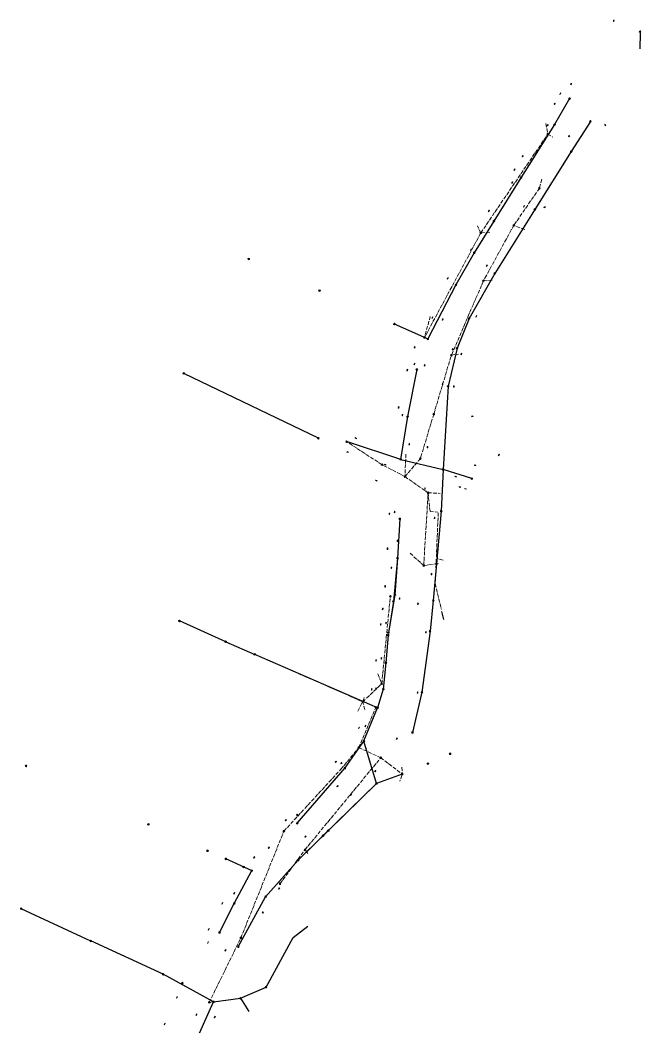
# Model space of a CAD drawing. Header units: metres. Extents: x 105014 to 106175, y 111717 to 118146.
# Drawn here: x 105424 to 105867, y 113602 to 114321 of the extents above; entities that cross this region are included whole.
import ezdxf

# ---------------------------------------------------------------- set-up
doc = ezdxf.new("R2010")
doc.units = ezdxf.units.M
doc.linetypes.add('DASHDOT', pattern=[3.556, 2.54, -0.508, 0, -0.508])
for name, color, linetype, lineweight in [('35-RH-PLUV-COLECTOR', 96, 'CONTINUOUS', 30), ('35-RH-PLUV-NODOS', 94, 'CONTINUOUS', 13), ('35-RH-PLUV-RETIRO', 8, 'DASHDOT', 13)]:
    doc.layers.add(name, color=color, linetype=linetype, lineweight=lineweight)

# ---------------------------------------------------------------- blocks, each defined once
blk = doc.blocks.new('POZO_PLUV')
for p, q in [((-0.42, -0.42), (0.42, 0.42)), ((-0.42, 0.42), (0.42, -0.42))]:
    blk.add_line(p, q)
blk.add_circle((0, 0), 0.6)
blk = doc.blocks.new('SUMIDERO')
for p, q in [((-0.25, -0.2), (-0.25, 0.2)), ((0, -0.2), (0, 0.2)), ((0.25, -0.2), (0.25, 0.2))]:
    blk.add_line(p, q)
blk.add_lwpolyline([(-0.5, -0.2), (0.5, -0.2), (0.5, 0.2), (-0.5, 0.2)], close=True)

msp = doc.modelspace()

# ---------------------------------------------------------------- linework, layer by layer
at = {"layer": '35-RH-PLUV-COLECTOR'}
for points in [[(105866.1788, 114311.4734), (105866.1397, 114300.1407)], [(105815.9195, 114264.6712), (105805.2057, 114246.1346)], [(105815.9195, 114264.6712), (105805.2057, 114246.1346)], [(105830.7644, 114248.4097), (105817.1397, 114226.8281)], [(105830.7644, 114248.4097), (105817.1397, 114226.8281)], [(105805.2057, 114246.1346), (105781.23, 114208.21)], [(105805.2057, 114246.1346), (105781.23, 114208.21)], [(105817.1397, 114226.8281), (105791.104, 114185.5872)], [(105817.1397, 114226.8281), (105791.104, 114185.5872)], [(105781.23, 114208.21), (105761.8785, 114177.2373)], [(105781.23, 114208.21), (105761.8785, 114177.2373)], [(105791.104, 114185.5872), (105762.4499, 114139.8535)], [(105791.104, 114185.5872), (105762.4499, 114139.8535)], [(105761.8785, 114177.2373), (105747.8641, 114154.5935)], [(105761.8785, 114177.2373), (105747.8641, 114154.5935)], [(105747.8641, 114154.5935), (105734.8164, 114131.6967)], [(105747.8641, 114154.5935), (105734.8164, 114131.6967)], [(105762.4472, 114139.8491), (105744.1414, 114107.7237)], [(105762.4472, 114139.8491), (105744.1414, 114107.7237)], [(105734.8164, 114131.6967), (105714.707, 114093.1259)], [(105734.8164, 114131.6967), (105714.707, 114093.1259)], [(105713.9308, 114093.4722), (105690.8806, 114103.7565)], [(105713.9308, 114093.4722), (105690.8806, 114103.7565)], [(105744.1414, 114107.7237), (105735.5607, 114086.4457)], [(105744.1414, 114107.7237), (105735.5607, 114086.4457)], [(105735.5607, 114086.4457), (105729.2259, 114059.3113)], [(105735.5607, 114086.4457), (105729.2259, 114059.3113)], [(105636.599, 114022.162), (105540.559, 114068.525)], [(105706.8904, 114071.2562), (105700.2699, 114037.6305)], [(105706.8904, 114071.2562), (105700.2699, 114037.6305)], [(105729.2259, 114059.3113), (105725.7042, 113999.9239)], [(105729.2259, 114059.3113), (105725.7042, 113999.9239)], [(105700.2699, 114037.6305), (105695.3348, 114007.1575)], [(105700.2699, 114037.6305), (105695.3348, 114007.1575)], [(105695.3607, 114007.1276), (105656.732, 114019.846)], [(105695.3607, 114007.1276), (105656.732, 114019.846)], [(105695.3607, 114007.1276), (105725.6853, 113999.9349)], [(105695.3607, 114007.1276), (105725.6853, 113999.9349)], [(105725.6853, 113999.9349), (105724.299, 113970.1352)], [(105725.6853, 113999.9349), (105724.299, 113970.1352)], [(105746.1067, 113993.3758), (105725.6853, 113999.9349)], [(105746.1067, 113993.3758), (105725.6853, 113999.9349)], [(105724.299, 113970.1352), (105720.863, 113932.5512)], [(105724.299, 113970.1352), (105720.863, 113932.5512)], [(105694.7454, 113964.6758), (105693.133, 113936.5623)], [(105694.7454, 113964.6758), (105693.133, 113936.5623)], [(105693.133, 113936.5623), (105690.1407, 113905.7712)], [(105693.133, 113936.5623), (105691.2616, 113910.5455)], [(105720.863, 113932.5512), (105718.6586, 113906.3722)], [(105720.863, 113932.5512), (105718.6586, 113906.3722)], [(105691.2616, 113910.5455), (105686.6223, 113883.4191)], [(105690.1407, 113905.7712), (105686.6223, 113883.4191)], [(105718.6586, 113906.3722), (105716.3329, 113884.4936)], [(105718.6586, 113906.3722), (105716.3329, 113884.4936)], [(105726.1328, 113892.8713), (105724.7449, 113898.6403)], [(105570.499, 113876.958), (105537.403, 113891.757)], [(105686.3695, 113881.6099), (105684.7763, 113861.9477)], [(105686.3695, 113881.6099), (105684.7763, 113861.9477)], [(105716.3329, 113884.4936), (105710.5662, 113840.8814)], [(105716.3329, 113884.4936), (105710.5662, 113840.8814)], [(105570.499, 113876.958), (105591.263, 113867.946)], [(105678.8907, 113829.6959), (105591.26, 113867.94)], [(105678.8907, 113829.6959), (105591.26, 113867.94)], [(105684.7763, 113861.9477), (105682.9487, 113843.1777)], [(105684.7763, 113861.9477), (105682.9487, 113843.1777)], [(105682.9487, 113843.1777), (105678.8907, 113829.6959)], [(105682.9487, 113843.1777), (105678.8907, 113829.6959)], [(105710.5662, 113840.8814), (105703.7608, 113812.2054)], [(105710.5662, 113840.8814), (105703.7608, 113812.2054)], [(105669.1241, 113806.1756), (105678.8907, 113829.6959)], [(105669.1241, 113806.1756), (105678.8907, 113829.6959)], [(105655.6338, 113786.917), (105669.1241, 113806.0534)], [(105655.6338, 113786.917), (105669.1241, 113806.0534)], [(105678.0553, 113775.7825), (105669.1241, 113806.0534)], [(105678.0553, 113775.7825), (105669.1241, 113806.0534)], [(105621.531, 113747.3134), (105655.6338, 113786.917)], [(105621.531, 113747.3134), (105655.6338, 113786.917)], [(105696.5136, 113782.4011), (105678.0553, 113775.7825)], [(105696.5136, 113782.4011), (105678.0553, 113775.7825)], [(105640.0359, 113738.5359), (105678.0475, 113775.7752)], [(105643.6076, 113742.035), (105678.0475, 113775.7752)], [(105622.1778, 113721.0406), (105643.6076, 113742.035)], [(105622.1778, 113721.0406), (105640.0359, 113738.5359)], [(105589.3404, 113713.405), (105570.5856, 113721.9247)], [(105589.3404, 113713.405), (105570.5856, 113721.9247)], [(105598.9813, 113694.9142), (105622.1778, 113721.0406)], [(105598.9813, 113694.9142), (105622.1778, 113721.0406)], [(105576.6181, 113690.1036), (105589.0746, 113713.5441)], [(105576.6181, 113690.1036), (105589.0746, 113713.5441)], [(105579.4701, 113659.1749), (105598.9813, 113694.9142)], [(105579.4701, 113659.1749), (105598.9813, 113694.9142)], [(105474.253, 113663.302), (105424.525, 113686.356)], [(105566.0728, 113669.3239), (105576.6181, 113690.1036)], [(105566.0728, 113669.3239), (105576.6181, 113690.1036)], [(105618.601, 113665.832), (105629.0252, 113673.8315)], [(105599.273, 113630.413), (105618.601, 113665.832)], [(105525.7455, 113639.5766), (105474.24, 113663.34)], [(105561.7027, 113619.8316), (105525.7464, 113639.5787)], [(105561.7027, 113619.8316), (105525.7464, 113639.5787)], [(105581.102, 113622.422), (105599.273, 113630.413)], [(105561.7027, 113619.8316), (105581.102, 113622.422)], [(105581.102, 113622.422), (105586.9883, 113613.0255)], [(105550.6656, 113594.873), (105561.7027, 113619.8316)], [(105550.6656, 113594.873), (105561.7027, 113619.8316)]]:
    msp.add_lwpolyline(points, dxfattribs=at)
at = {"layer": '35-RH-PLUV-RETIRO'}
for points in [[(105798.9838, 114246.8262), (105800.4322, 114239.4243), (105803.9785, 114237.0626)], [(105752.5672, 114168.8483), (105800.4322, 114239.4243)], [(105796.128, 114207.1068), (105794.3624, 114200.6793), (105776.0333, 114174.1163)], [(105752.5672, 114168.8483), (105712.3501, 114094.1772)], [(105758.931, 114169.3725), (105752.5672, 114168.8483), (105750.0918, 114173.869)], [(105776.0333, 114174.1163), (105754.4524, 114134.6688), (105760.7493, 114134.9972)], [(105783.863, 114171.3085), (105776.0333, 114174.1163)], [(105754.4524, 114134.6688), (105731.5524, 114081.4963)], [(105712.3501, 114094.1772), (105690.8806, 114103.7565)], [(105716.507, 114109.242), (105712.3501, 114094.1772)], [(105718.9548, 114039.4603), (105731.5524, 114081.4963)], [(105731.5524, 114081.4963), (105736.5241, 114082.2986)], [(105718.9548, 114039.4603), (105709.4296, 114007.7649)], [(105682.096, 114003.321), (105656.732, 114019.846)], [(105699.1175, 114010.8517), (105698.3937, 113994.7962)], [(105698.3937, 113994.7962), (105682.096, 114003.321)], [(105709.4296, 114007.7649), (105698.3937, 113994.7962)], [(105698.3937, 113994.7962), (105714.9158, 113983.2909)], [(105711.8169, 113931.3642), (105714.9158, 113983.2909)], [(105716.3125, 113970.056), (105714.9158, 113983.2909), (105723.544, 113982.869)], [(105716.3505, 113969.9679), (105721.7245, 113969.498)], [(105722.165, 113968.967), (105720.7935, 113936.843)], [(105702.1468, 113940.1018), (105711.8169, 113931.3642), (105722.2766, 113932.7061)], [(105720.749, 113935.9197), (105720.0679, 113919.1771)], [(105725.6348, 113935.2389), (105721.2185, 113936.358)], [(105720.024, 113918.263), (105724.4265, 113899.964)], [(105681.8338, 113846.9763), (105688.0166, 113909.3515)], [(105591.263, 113867.946), (105668.277, 113834.0568)], [(105678.9832, 113853.936), (105681.8338, 113846.9763)], [(105668.277, 113834.0568), (105681.8338, 113846.9763)], [(105664.8771, 113827.4745), (105668.277, 113834.0568), (105669.2852, 113837.2572)], [(105611.9851, 113741.7106), (105652.6415, 113785.866), (105665.478, 113801.394), (105677.5372, 113830.1205)], [(105669.8868, 113828.5134), (105668.277, 113834.0568), (105668.277, 113834.0568)], [(105681.1818, 113794.1267), (105665.478, 113801.394)], [(105627.0832, 113728.4922), (105681.1818, 113794.1267)], [(105681.1818, 113794.1267), (105695.8385, 113782.9174)], [(105696.204, 113787.436), (105696.4615, 113783.2494)], [(105696.2444, 113781.595), (105694.815, 113777.315)], [(105581.2967, 113665.5756), (105611.9851, 113741.7106)], [(105609.1964, 113704.1387), (105627.0832, 113728.4922)], [(105629.1943, 113725.6525), (105627.0832, 113728.4922)], [(105558.7323, 113619.5042), (105581.2967, 113665.5756)], [(105558.7323, 113619.5042), (105561.7027, 113619.8316)]]:
    msp.add_lwpolyline(points, dxfattribs=at)

# ---------------------------------------------------------------- block references
at = {"layer": '35-RH-PLUV-NODOS'}
for name, p, rotation in [('SUMIDERO', (105847.4166, 114320.201), 265.3), ('SUMIDERO', (105847.4166, 114320.201), 265.3), ('SUMIDERO', (105847.4166, 114320.201), 265.3), ('POZO_PLUV', (105866.1829, 114312.4734), 270), ('SUMIDERO', (105817.0456, 114275.0585), 243.3), ('SUMIDERO', (105817.0456, 114275.0585), 243.3), ('SUMIDERO', (105817.0456, 114275.0585), 243.3), ('SUMIDERO', (105809.3389, 114268.2059), 239.7), ('SUMIDERO', (105805.2978, 114260.9417), 239.8), ('SUMIDERO', (105805.3007, 114260.941), 239.7), ('POZO_PLUV', (105815.9195, 114264.6712), 148.5), ('POZO_PLUV', (105815.9195, 114264.6712), 148.5), ('POZO_PLUV', (105815.9195, 114264.6712), 255), ('POZO_PLUV', (105815.9195, 114264.6712), 255), ('POZO_PLUV', (105805.2057, 114246.1346), 255), ('POZO_PLUV', (105805.2057, 114246.1346), 255), ('POZO_PLUV', (105830.7617, 114248.4052), 255), ('POZO_PLUV', (105830.7617, 114248.4052), 255), ('SUMIDERO', (105841.3239, 114245.8483), 289.1), ('SUMIDERO', (105841.3239, 114245.8483), 289.1), ('SUMIDERO', (105841.3239, 114245.8483), 289.1), ('SUMIDERO', (105800.266, 114245.7241), 238.5), ('SUMIDERO', (105800.266, 114245.7241), 238.5), ('SUMIDERO', (105800.266, 114245.7241), 238.5), ('SUMIDERO', (105815.5388, 114237.8692), 58.5), ('SUMIDERO', (105815.5388, 114237.8692), 58.5), ('SUMIDERO', (105815.5388, 114237.8692), 58.5), ('POZO_PLUV', (105817.1397, 114226.8281), 255), ('POZO_PLUV', (105817.1397, 114226.8281), 255), ('SUMIDERO', (105782.4224, 114223.5821), 238.5), ('SUMIDERO', (105782.4271, 114223.5818), 238.4), ('SUMIDERO', (105776.5733, 114213.9278), 238.5), ('SUMIDERO', (105775.0045, 114204.6674), 237.6), ('SUMIDERO', (105775.0045, 114204.6674), 237.6), ('SUMIDERO', (105775.0045, 114204.6674), 237.6), ('POZO_PLUV', (105781.23, 114208.21), 255), ('POZO_PLUV', (105781.23, 114208.21), 255), ('SUMIDERO', (105758.3263, 114184.47), 238.2), ('SUMIDERO', (105758.3263, 114184.47), 238.2), ('SUMIDERO', (105758.332, 114184.4648), 238.4), ('SUMIDERO', (105783.3975, 114187.803), 237.6), ('SUMIDERO', (105783.3975, 114187.803), 237.6), ('SUMIDERO', (105783.3975, 114187.803), 237.6), ('POZO_PLUV', (105791.104, 114185.5872), 255), ('POZO_PLUV', (105791.104, 114185.5872), 255), ('SUMIDERO', (105798.1611, 114187.2424), 207.1), ('SUMIDERO', (105798.1627, 114187.2391), 207.1), ('SUMIDERO', (105798.1627, 114187.2391), 207.1), ('POZO_PLUV', (105761.8785, 114177.2373), 255), ('POZO_PLUV', (105761.8785, 114177.2373), 255), ('SUMIDERO', (105745.5281, 114156.8624), 238.5), ('SUMIDERO', (105745.5281, 114156.8624), 238.5), ('SUMIDERO', (105745.5281, 114156.8624), 238.5), ('POZO_PLUV', (105747.8641, 114154.5935), 255), ('POZO_PLUV', (105747.8641, 114154.5935), 255), ('POZO_PLUV', (105586.9496, 114150.2107), 250), ('SUMIDERO', (105756.8515, 114145.4231), 238.1), ('SUMIDERO', (105756.8515, 114145.4231), 238.1), ('SUMIDERO', (105756.8515, 114145.4231), 238.1), ('POZO_PLUV', (105762.453, 114139.8587), 255), ('POZO_PLUV', (105762.453, 114139.8587), 255), ('SUMIDERO', (105728.8906, 114136.3957), 239.4), ('SUMIDERO', (105728.8906, 114136.3957), 239.4), ('SUMIDERO', (105728.929, 114136.4493), 239.3), ('POZO_PLUV', (105734.8164, 114131.6967), 255), ('POZO_PLUV', (105734.8164, 114131.6967), 255), ('POZO_PLUV', (105637.423, 114127.616), 250), ('SUMIDERO', (105749.3702, 114109.306), 64.4), ('SUMIDERO', (105749.3702, 114109.306), 64.4), ('SUMIDERO', (105749.3702, 114109.306), 64.4), ('POZO_PLUV', (105690.8806, 114103.7565), 255), ('POZO_PLUV', (105690.8806, 114103.7565), 255), ('SUMIDERO', (105717.9665, 114108.3904), 243), ('SUMIDERO', (105717.9665, 114108.3904), 243), ('SUMIDERO', (105717.9665, 114108.3904), 243), ('SUMIDERO', (105725.3546, 114107.0384), 244.3), ('SUMIDERO', (105725.3685, 114107.0363), 246.2), ('SUMIDERO', (105725.3685, 114107.0363), 246.2), ('POZO_PLUV', (105744.1414, 114107.7237), 255), ('POZO_PLUV', (105744.1414, 114107.7237), 255), ('POZO_PLUV', (105714.707, 114093.1259), 255), ('POZO_PLUV', (105714.707, 114093.1259), 255), ('SUMIDERO', (105705.3476, 114087.0751), 251.3), ('SUMIDERO', (105732.4715, 114085.7127), 252.8), ('SUMIDERO', (105732.4715, 114085.7127), 252.8), ('POZO_PLUV', (105735.5607, 114086.4457), 255), ('POZO_PLUV', (105735.5607, 114086.4457), 255), ('SUMIDERO', (105738.6549, 114082.379), 73.3), ('SUMIDERO', (105738.6549, 114082.379), 73.3), ('SUMIDERO', (105738.6549, 114082.379), 73.3), ('SUMIDERO', (105705.1687, 114075.2321), 254.1), ('SUMIDERO', (105705.1687, 114075.2321), 254.1), ('SUMIDERO', (105705.1687, 114075.2321), 254.1), ('SUMIDERO', (105712.4821, 114074.3013), 252.4), ('SUMIDERO', (105712.5036, 114074.2946), 251.6), ('SUMIDERO', (105712.5036, 114074.2946), 251.6), ('POZO_PLUV', (105540.559, 114068.525), 250), ('SUMIDERO', (105700.0809, 114070.8853), 254.7), ('SUMIDERO', (105700.0809, 114070.8853), 254.7), ('SUMIDERO', (105700.1035, 114070.8885), 253.9), ('POZO_PLUV', (105706.8904, 114071.2562), 255), ('POZO_PLUV', (105706.8904, 114071.2562), 255), ('POZO_PLUV', (105706.8904, 114071.2562), 168.2), ('POZO_PLUV', (105706.8904, 114071.2562), 168.2), ('POZO_PLUV', (105706.8904, 114071.2562), 168.2), ('POZO_PLUV', (105706.8904, 114071.2562), 168.2), ('SUMIDERO', (105725.2553, 114060.9891), 262.3), ('SUMIDERO', (105725.2553, 114060.9891), 262.3), ('POZO_PLUV', (105729.2259, 114059.3113), 255), ('POZO_PLUV', (105729.2259, 114059.3113), 255), ('SUMIDERO', (105733.3032, 114059.2027), 82.3), ('SUMIDERO', (105733.3032, 114059.2027), 82.3), ('SUMIDERO', (105733.3032, 114059.2027), 82.3), ('SUMIDERO', (105693.878, 114044.242), 260), ('SUMIDERO', (105693.878, 114044.242), 260), ('SUMIDERO', (105693.878, 114044.242), 260), ('SUMIDERO', (105696.6281, 114038.7365), 262.3), ('SUMIDERO', (105696.6281, 114038.7365), 262.3), ('SUMIDERO', (105696.6281, 114038.7365), 262.3), ('POZO_PLUV', (105700.2699, 114037.6305), 255), ('POZO_PLUV', (105700.2699, 114037.6305), 255), ('SUMIDERO', (105746.467, 114037.8324), 14.5), ('SUMIDERO', (105746.467, 114037.8324), 14.5), ('SUMIDERO', (105746.467, 114037.8324), 14.5), ('POZO_PLUV', (105636.599, 114022.162), 250), ('POZO_PLUV', (105656.7691, 114019.762), 250), ('SUMIDERO', (105663.3377, 114022.3026), 335.7), ('SUMIDERO', (105663.3377, 114022.3026), 335.7), ('SUMIDERO', (105663.3377, 114022.3026), 335.7), ('SUMIDERO', (105701.4663, 114017.9752), 264), ('SUMIDERO', (105701.4663, 114017.9752), 264), ('SUMIDERO', (105701.4663, 114017.9752), 264), ('SUMIDERO', (105714.456, 114015.9383), 269.1), ('SUMIDERO', (105714.456, 114015.9383), 269.1), ('SUMIDERO', (105714.456, 114015.9383), 269.1), ('SUMIDERO', (105657.4477, 114012.3238), 337), ('SUMIDERO', (105657.4477, 114012.3238), 337), ('SUMIDERO', (105657.4477, 114012.3238), 337), ('SUMIDERO', (105765.4319, 114010.2538), 233.8), ('SUMIDERO', (105765.4379, 114010.2494), 233.8), ('SUMIDERO', (105765.4379, 114010.2494), 233.8), ('SUMIDERO', (105684.2783, 114003.4116), 342.1), ('SUMIDERO', (105684.2783, 114003.4116), 342.1), ('SUMIDERO', (105684.3067, 114003.4202), 344.2), ('POZO_PLUV', (105695.3607, 114007.1276), 255), ('POZO_PLUV', (105695.3607, 114007.1276), 255), ('SUMIDERO', (105748.5403, 114002.9649), 172.3), ('SUMIDERO', (105748.5403, 114002.9649), 172.3), ('SUMIDERO', (105748.5403, 114002.9649), 172.3), ('POZO_PLUV', (105725.6853, 113999.9349), 255), ('POZO_PLUV', (105725.6853, 113999.9349), 255), ('SUMIDERO', (105734.6527, 113994.878), 161.8), ('SUMIDERO', (105734.6527, 113994.878), 161.8), ('SUMIDERO', (105734.6527, 113994.878), 161.8), ('SUMIDERO', (105677.9985, 113991.9756), 335.5), ('SUMIDERO', (105677.9985, 113991.9756), 335.5), ('SUMIDERO', (105677.9985, 113991.9756), 335.5), ('SUMIDERO', (105737.6049, 113987.3916), 344.8), ('SUMIDERO', (105737.6049, 113987.3916), 344.8), ('POZO_PLUV', (105746.1067, 113993.3758), 71), ('POZO_PLUV', (105746.1067, 113993.3758), 255), ('POZO_PLUV', (105746.1067, 113993.3758), 255), ('SUMIDERO', (105712.7104, 113986.4066), 266.9), ('SUMIDERO', (105712.7104, 113986.4066), 266.9), ('SUMIDERO', (105712.7104, 113986.4066), 266.9), ('SUMIDERO', (105741.6309, 113986.1146), 344.8), ('SUMIDERO', (105687.2914, 113968.2755), 266.6), ('SUMIDERO', (105691.0083, 113969.5828), 266.6), ('SUMIDERO', (105691.0083, 113969.5828), 266.6), ('POZO_PLUV', (105724.299, 113970.1352), 255), ('POZO_PLUV', (105724.299, 113970.1352), 255), ('POZO_PLUV', (105694.7454, 113964.6758), 255), ('POZO_PLUV', (105694.7454, 113964.6758), 255), ('POZO_PLUV', (105694.7454, 113964.6758), 176.6), ('POZO_PLUV', (105694.7454, 113964.6758), 176.6), ('SUMIDERO', (105719.6076, 113965.4282), 266.6), ('SUMIDERO', (105719.6076, 113965.4282), 266.6), ('SUMIDERO', (105719.6076, 113965.4282), 266.6), ('SUMIDERO', (105685.9071, 113943.3744), 266.7), ('SUMIDERO', (105685.9094, 113943.3832), 266.6), ('POZO_PLUV', (105693.133, 113936.5623), 255), ('POZO_PLUV', (105693.133, 113936.5623), 255), ('SUMIDERO', (105688.7387, 113929.7579), 266.6), ('SUMIDERO', (105688.7387, 113929.7579), 266.6), ('SUMIDERO', (105688.7387, 113929.7579), 266.6), ('POZO_PLUV', (105720.861, 113932.5267), 255), ('POZO_PLUV', (105720.861, 113932.5267), 255), ('SUMIDERO', (105717.3387, 113925.265), 266.6), ('SUMIDERO', (105717.3387, 113925.265), 266.6), ('SUMIDERO', (105717.3387, 113925.265), 266.6), ('SUMIDERO', (105684.2416, 113916.5045), 266.3), ('SUMIDERO', (105684.2416, 113916.5045), 266.3), ('POZO_PLUV', (105691.2616, 113910.5455), 255), ('POZO_PLUV', (105690.1407, 113905.7712), 255), ('SUMIDERO', (105694.5821, 113907.8045), 265), ('SUMIDERO', (105694.5821, 113907.8045), 265), ('SUMIDERO', (105707.7176, 113904.1082), 264.9), ('SUMIDERO', (105707.7176, 113904.1082), 264.9), ('SUMIDERO', (105707.7176, 113904.1082), 264.9), ('POZO_PLUV', (105718.6586, 113906.3722), 255), ('POZO_PLUV', (105718.6586, 113906.3722), 255), ('SUMIDERO', (105682.4951, 113900.3479), 263.5), ('POZO_PLUV', (105537.403, 113891.757), 250), ('SUMIDERO', (105681.1496, 113889.3076), 263.5), ('SUMIDERO', (105681.1496, 113889.3076), 263.5), ('SUMIDERO', (105684.9369, 113890.3202), 263.5), ('SUMIDERO', (105684.9369, 113890.3202), 263.5), ('SUMIDERO', (105684.9369, 113890.3202), 263.5), ('POZO_PLUV', (105686.3695, 113881.6099), 255), ('POZO_PLUV', (105686.3695, 113881.6099), 255), ('POZO_PLUV', (105686.6223, 113883.4191), 255), ('POZO_PLUV', (105686.6223, 113883.4191), 255), ('SUMIDERO', (105713.383, 113883.8027), 261.8), ('SUMIDERO', (105713.383, 113883.8027), 261.8), ('SUMIDERO', (105713.383, 113883.8027), 261.8), ('POZO_PLUV', (105716.3329, 113884.4936), 255), ('POZO_PLUV', (105716.3329, 113884.4936), 255), ('POZO_PLUV', (105570.499, 113876.958), 250), ('POZO_PLUV', (105591.26, 113867.94), 250), ('SUMIDERO', (105681.6399, 113865.0754), 261.9), ('SUMIDERO', (105681.6399, 113865.0754), 261.9), ('SUMIDERO', (105681.6399, 113865.0754), 261.9), ('SUMIDERO', (105677.7954, 113863.5101), 262.5), ('SUMIDERO', (105677.7954, 113863.5101), 262.5), ('SUMIDERO', (105677.7954, 113863.5101), 262.5), ('POZO_PLUV', (105684.7763, 113861.9477), 255), ('POZO_PLUV', (105684.7763, 113861.9477), 255), ('SUMIDERO', (105677.8749, 113843.5851), 238.7), ('SUMIDERO', (105677.8749, 113843.5851), 238.7), ('POZO_PLUV', (105682.9487, 113843.1777), 255), ('POZO_PLUV', (105682.9487, 113843.1777), 255), ('SUMIDERO', (105674.7178, 113842.9404), 260.3), ('SUMIDERO', (105707.3879, 113840.7638), 261.5), ('SUMIDERO', (105707.3879, 113840.7638), 261.5), ('SUMIDERO', (105707.3879, 113840.7638), 261.5), ('POZO_PLUV', (105710.5662, 113840.8814), 255), ('POZO_PLUV', (105710.5662, 113840.8814), 255), ('POZO_PLUV', (105678.8907, 113829.6959), 241), ('POZO_PLUV', (105678.8907, 113829.6959), 241), ('SUMIDERO', (105665.6298, 113815.4775), 245.4), ('SUMIDERO', (105665.6298, 113815.4775), 245.4), ('SUMIDERO', (105665.6298, 113815.4775), 245.4), ('SUMIDERO', (105670.1847, 113816.8023), 249.2), ('SUMIDERO', (105670.1847, 113816.8023), 249.2), ('SUMIDERO', (105670.1847, 113816.8023), 249.2), ('SUMIDERO', (105692.6168, 113807.7545), 246), ('SUMIDERO', (105692.6168, 113807.7545), 246), ('SUMIDERO', (105692.6168, 113807.7545), 246), ('POZO_PLUV', (105703.7608, 113812.2054), 344.8), ('POZO_PLUV', (105703.7608, 113812.2054), 344.8), ('POZO_PLUV', (105703.7608, 113812.2054), 255), ('POZO_PLUV', (105703.7608, 113812.2054), 255), ('POZO_PLUV', (105669.1241, 113806.0534), 241), ('POZO_PLUV', (105669.1241, 113806.0534), 241), ('POZO_PLUV', (105730.66, 113796.977), 241), ('POZO_PLUV', (105427.97, 113788.345), 250), ('SUMIDERO', (105649.0939, 113791.1594), 230.2), ('SUMIDERO', (105649.0939, 113791.1594), 230.2), ('SUMIDERO', (105649.0939, 113791.1594), 230.2), ('SUMIDERO', (105653.022, 113790.2556), 231.2), ('SUMIDERO', (105653.022, 113790.2556), 231.2), ('SUMIDERO', (105653.022, 113790.2556), 231.2), ('POZO_PLUV', (105655.6338, 113786.917), 241), ('POZO_PLUV', (105655.6338, 113786.917), 241), ('POZO_PLUV', (105714.772, 113789.951), 241), ('SUMIDERO', (105677.24, 113784.6163), 46.9), ('SUMIDERO', (105677.24, 113784.6163), 46.9), ('SUMIDERO', (105677.24, 113784.6163), 46.9), ('POZO_PLUV', (105696.5136, 113782.4011), 241), ('SUMIDERO', (105650.2747, 113773.8503), 47.4), ('SUMIDERO', (105650.2747, 113773.8503), 47.4), ('SUMIDERO', (105650.2747, 113773.8503), 47.4), ('POZO_PLUV', (105678.0553, 113775.7825), 241), ('POZO_PLUV', (105678.0553, 113775.7825), 241), ('SUMIDERO', (105659.8027, 113767.5856), 43.5), ('SUMIDERO', (105659.8027, 113767.5856), 43.5), ('SUMIDERO', (105659.8027, 113767.5856), 43.5), ('SUMIDERO', (105621.4176, 113753.3492), 229.2), ('SUMIDERO', (105621.4176, 113753.3492), 229.2), ('SUMIDERO', (105621.4176, 113753.3492), 229.2), ('POZO_PLUV', (105515.338, 113746.557), 250), ('SUMIDERO', (105613.3677, 113749.52), 229.2), ('SUMIDERO', (105613.3677, 113749.52), 229.2), ('SUMIDERO', (105613.3677, 113749.52), 229.2), ('POZO_PLUV', (105621.531, 113747.3134), 319.2), ('POZO_PLUV', (105621.531, 113747.3134), 319.2), ('POZO_PLUV', (105621.531, 113747.3134), 241), ('POZO_PLUV', (105621.531, 113747.3134), 241), ('SUMIDERO', (105627.4013, 113737.8151), 223.5), ('SUMIDERO', (105627.4013, 113737.8151), 223.5), ('SUMIDERO', (105627.4013, 113737.8151), 223.5), ('POZO_PLUV', (105640.0359, 113738.5359), 241), ('POZO_PLUV', (105643.6076, 113742.035), 241), ('SUMIDERO', (105601.2865, 113729.9091), 229.6), ('SUMIDERO', (105601.2865, 113729.9091), 229.6), ('SUMIDERO', (105601.2865, 113729.9091), 229.6), ('POZO_PLUV', (105557.484, 113727.682), 250), ('POZO_PLUV', (105570.5856, 113721.9247), 241), ('POZO_PLUV', (105570.5856, 113721.9247), 241), ('SUMIDERO', (105590.8205, 113723.0149), 229.6), ('POZO_PLUV', (105622.1778, 113721.0406), 241), ('POZO_PLUV', (105622.1778, 113721.0406), 241), ('POZO_PLUV', (105589.0771, 113713.5488), 241), ('POZO_PLUV', (105589.0771, 113713.5488), 241), ('SUMIDERO', (105608.5779, 113700.7105), 52.3), ('SUMIDERO', (105608.5779, 113700.7105), 52.3), ('SUMIDERO', (105608.5779, 113700.7105), 52.3), ('SUMIDERO', (105576.5517, 113697.3377), 237.5), ('SUMIDERO', (105576.5517, 113697.3377), 237.5), ('SUMIDERO', (105576.5517, 113697.3377), 237.5), ('POZO_PLUV', (105598.9813, 113694.9142), 241), ('POZO_PLUV', (105598.9813, 113694.9142), 241), ('POZO_PLUV', (105424.525, 113686.356), 250), ('SUMIDERO', (105568.0751, 113690.2451), 240), ('SUMIDERO', (105568.0751, 113690.2451), 240), ('SUMIDERO', (105568.0751, 113690.2451), 240), ('POZO_PLUV', (105576.6181, 113690.1036), 241), ('POZO_PLUV', (105576.6181, 113690.1036), 241), ('SUMIDERO', (105596.9598, 113683.6579), 59.4), ('SUMIDERO', (105596.9598, 113683.6579), 59.4), ('SUMIDERO', (105596.9598, 113683.6579), 59.4), ('SUMIDERO', (105558.3261, 113671.6294), 243.7), ('SUMIDERO', (105558.3261, 113671.6294), 243.7), ('SUMIDERO', (105558.3261, 113671.6294), 243.7), ('POZO_PLUV', (105566.0728, 113669.3239), 329.8), ('POZO_PLUV', (105566.0728, 113669.3239), 329.8), ('POZO_PLUV', (105566.0728, 113669.3239), 241), ('POZO_PLUV', (105566.0728, 113669.3239), 241), ('POZO_PLUV', (105474.253, 113663.302), 250), ('SUMIDERO', (105557.8385, 113662.2332), 244.5), ('SUMIDERO', (105557.8385, 113662.2332), 244.5), ('SUMIDERO', (105557.8385, 113662.2332), 244.5), ('SUMIDERO', (105570.3137, 113656.5912), 241.4), ('SUMIDERO', (105570.3137, 113656.5912), 241.4), ('SUMIDERO', (105570.3016, 113656.5455), 245.7), ('POZO_PLUV', (105579.4701, 113659.1749), 241), ('POZO_PLUV', (105579.4701, 113659.1749), 241), ('POZO_PLUV', (105579.4701, 113659.1749), 331.8), ('POZO_PLUV', (105525.7455, 113639.5766), 241), ('POZO_PLUV', (105525.7455, 113639.5766), 241), ('POZO_PLUV', (105599.273, 113630.413), 250), ('SUMIDERO', (105535.7052, 113623.0074), 245.3), ('POZO_PLUV', (105581.102, 113622.422), 250), ('POZO_PLUV', (105561.7027, 113619.8316), 241), ('POZO_PLUV', (105561.7027, 113619.8316), 241), ('SUMIDERO', (105549.5883, 113610.6587), 245.9), ('SUMIDERO', (105549.5883, 113610.6587), 245.9), ('SUMIDERO', (105549.5883, 113610.6587), 245.9), ('SUMIDERO', (105562.7046, 113609.0057), 236.3), ('SUMIDERO', (105526.9118, 113603.9954), 243), ('SUMIDERO', (105526.9118, 113603.9954), 243), ('SUMIDERO', (105526.9118, 113603.9954), 243)]:
    msp.add_blockref(name, p, dxfattribs=dict(at, rotation=rotation))
for p in [(105866.1829, 114312.4734), (105800.4322, 114239.4243), (105800.4322, 114239.4243), (105794.3624, 114200.6793), (105794.3624, 114200.6793), (105776.0333, 114174.1163), (105776.0333, 114174.1163), (105752.5672, 114168.8483), (105752.5672, 114168.8483), (105754.4524, 114134.6688), (105754.4524, 114134.6688), (105637.423, 114127.616), (105712.3501, 114094.1772), (105731.5524, 114081.4963), (105731.5524, 114081.4963), (105718.9548, 114039.4603), (105718.9548, 114039.4603), (105682.096, 114003.321), (105709.4296, 114007.7649), (105709.4296, 114007.7649), (105698.3937, 113994.7962), (105698.3937, 113994.7962), (105714.9158, 113983.2909), (105714.9158, 113983.2909), (105693.3751, 113948.9813), (105711.8169, 113931.3642), (105711.8169, 113931.3642), (105688.0166, 113909.3515), (105681.8338, 113846.9763), (105681.8338, 113846.9763), (105668.277, 113834.0568), (105668.277, 113834.0568), (105677.5372, 113830.1205), (105665.478, 113801.394), (105681.1818, 113794.1267), (105611.9851, 113741.7106), (105627.0832, 113728.4922), (105627.0832, 113728.4922), (105583.1803, 113716.1839), (105609.1964, 113704.1387), (105609.1964, 113704.1387), (105581.2967, 113665.5756), (105539.5596, 113633.2175), (105558.7323, 113619.5042)]:
    msp.add_blockref('POZO_PLUV', p, dxfattribs=at)

doc.saveas('drawing.dxf')
